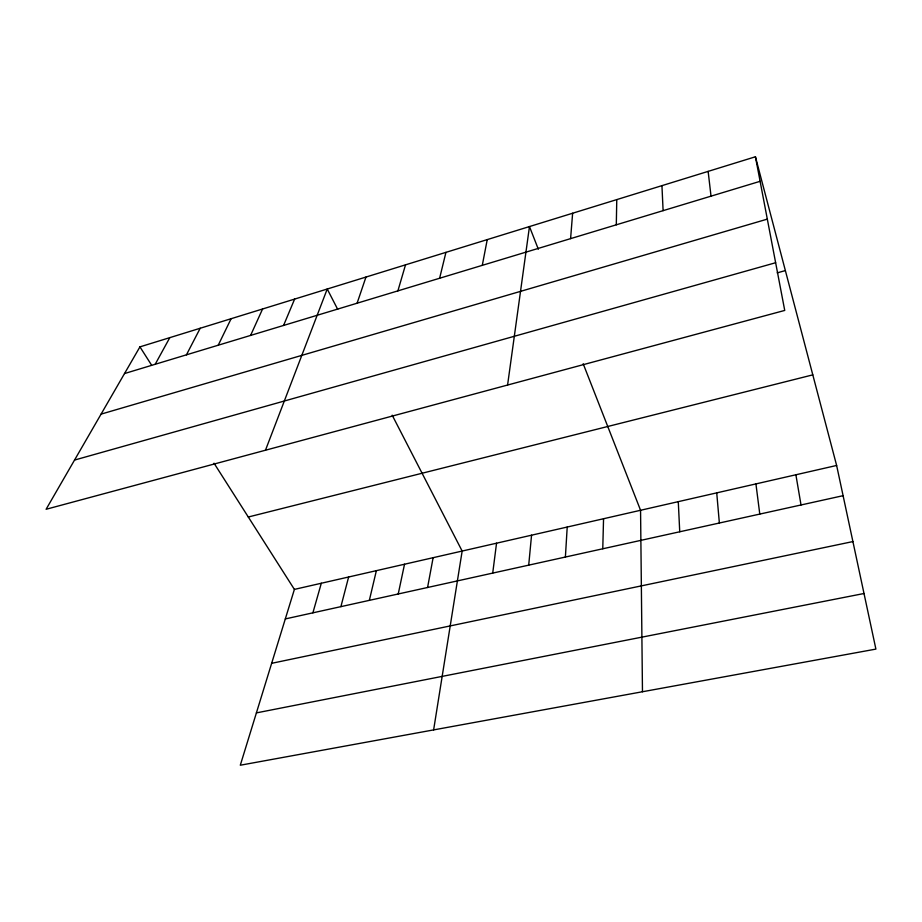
<?xml version="1.0" encoding="UTF-8"?>
<svg xmlns="http://www.w3.org/2000/svg" width="922" height="922" viewBox="0 0 922 922"><rect width="100%" height="100%" fill="white"/><g stroke="black" fill="none" stroke-linecap="round" stroke-linejoin="round"><path stroke-width="1.38" d="M616.299 224.818L616.772 199.601M602.769 548.786L603.553 518.729M565.393 557.038L567.214 527.038M570.591 238.637L572.631 213.236M528.709 565.151L531.556 535.186M492.717 573.104L496.543 543.196M507.584 385.039L529.47 226.57L538.333 249.228M433.628 729.901L462.153 551.056L392.196 415.2M427.578 587.487L433.121 557.683M482.287 265.352L487.242 239.605M398.235 593.975L404.528 564.218M369.342 600.36L376.372 570.66M439.621 278.26L445.937 252.363M340.898 606.641L348.631 576.999M312.892 612.83L321.317 583.246M397.889 290.879L405.519 264.845M214.031 463.213L294.395 589.4L240.296 765.225L875.9 649.1L836.634 465.46L755.429 156.775L139.937 346.868L46.1 509.278L784.737 310.426L755.429 156.775M357.091 303.223L365.965 277.061M265.478 450.213L327.229 289.024L337.694 309.343M283.573 325.454L294.625 299.097M250.6 335.424L262.586 308.985M218.226 345.22L231.122 318.701M186.428 354.843L200.201 328.255M155.196 364.282L169.809 337.636M124.516 373.56L760.108 181.311M101.074 414.128L767.323 219.125M74.532 460.066L775.633 262.735M777.2 272.866L785.371 270.584M248.295 517.012L812.801 374.862M294.395 589.4L836.634 465.46M285.313 618.927L843.1 495.679M271.644 663.321L852.908 541.571M256.397 712.89L864.018 593.503M139.937 346.868L151.542 365.077M583.177 363.741L640.559 510.269L642.473 691.742M795.882 474.772L801.022 504.979M755.925 483.9L759.786 514.084M708.142 171.388L711.023 196.167M716.728 492.867L719.367 523.016M678.281 501.649L679.733 531.775M661.938 185.656L663.102 210.654"/></g></svg>
